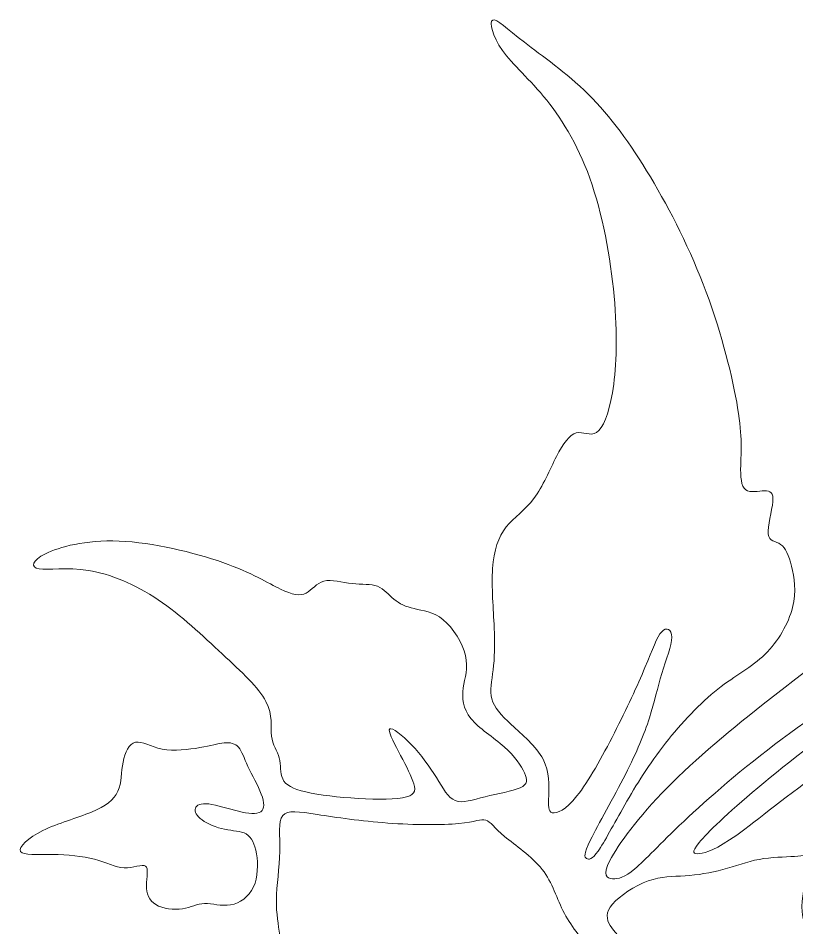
# Model space of a CAD drawing. Header units: millimetres. Extents: x -84 to 83, y -94 to 93.
# Drawn here: x 22.62 to 33.79, y -60.1 to -47.06 of the extents above; entities that cross this region are included whole.
import ezdxf

# ---------------------------------------------------------------- set-up
doc = ezdxf.new("R2010")
doc.units = ezdxf.units.MM
doc.header["$MEASUREMENT"] = 0
doc.layers.add('Layer 1', color=7, linetype='Continuous')

msp = doc.modelspace()

# ---------------------------------------------------------------- linework, layer by layer
at = {"layer": 'Layer 1', "color": 5, "lineweight": 20}
for points, knots in [([(32.941, -52.649), (32.872, -52.223), (32.714, -51.589), (32.49, -50.987), (32.267, -50.385), (31.977, -49.816), (31.689, -49.336), (31.402, -48.856), (31.115, -48.464), (30.798, -48.15), (30.481, -47.836), (30.132, -47.599), (29.882, -47.405), (29.632, -47.211), (29.481, -47.06), (29.428, -47.086), (29.376, -47.113), (29.422, -47.316), (29.568, -47.522), (29.714, -47.728), (29.961, -47.935), (30.203, -48.236), (30.445, -48.537), (30.681, -48.931), (30.854, -49.449), (31.027, -49.967), (31.135, -50.609), (31.178, -51.146), (31.221, -51.684), (31.198, -52.118), (31.145, -52.432), (31.092, -52.746), (31.01, -52.94), (30.918, -53), (30.826, -53.059), (30.724, -52.983), (30.627, -53.008), (30.53, -53.032), (30.438, -53.157), (30.343, -53.343), (30.247, -53.529), (30.148, -53.776), (30.02, -53.947), (29.892, -54.118), (29.734, -54.213), (29.622, -54.356), (29.51, -54.499), (29.445, -54.69), (29.427, -54.95), (29.409, -55.21), (29.438, -55.539), (29.45, -55.797), (29.461, -56.055), (29.455, -56.242), (29.435, -56.404), (29.415, -56.565), (29.382, -56.7), (29.415, -56.821), (29.448, -56.943), (29.547, -57.051), (29.698, -57.191), (29.849, -57.331), (30.053, -57.502), (30.15, -57.686), (30.247, -57.87), (30.237, -58.068), (30.231, -58.209), (30.224, -58.351), (30.221, -58.436), (30.283, -58.453), (30.346, -58.469), (30.474, -58.416), (30.637, -58.212), (30.8, -58.009), (30.997, -57.653), (31.173, -57.308), (31.349, -56.963), (31.504, -56.627), (31.612, -56.369), (31.721, -56.111), (31.783, -55.93), (31.852, -55.858), (31.921, -55.785), (31.997, -55.821), (31.995, -55.938), (31.994, -56.055), (31.915, -56.252), (31.854, -56.455), (31.793, -56.657), (31.75, -56.864), (31.676, -57.094), (31.602, -57.324), (31.497, -57.578), (31.331, -57.903), (31.165, -58.229), (30.938, -58.627), (30.833, -58.842), (30.727, -59.058), (30.744, -59.091), (30.775, -59.109), (30.806, -59.127), (30.852, -59.13), (30.941, -59.003), (31.03, -58.877), (31.161, -58.62), (31.323, -58.339), (31.484, -58.058), (31.675, -57.752), (31.905, -57.458), (32.135, -57.163), (32.405, -56.88), (32.656, -56.681), (32.908, -56.483), (33.141, -56.367), (33.332, -56.182), (33.523, -55.996), (33.671, -55.739), (33.728, -55.509), (33.786, -55.279), (33.753, -55.075), (33.714, -54.919), (33.674, -54.762), (33.628, -54.654), (33.557, -54.605), (33.487, -54.555), (33.391, -54.565), (33.378, -54.457), (33.365, -54.348), (33.434, -54.121), (33.446, -53.993), (33.457, -53.865), (33.411, -53.835), (33.327, -53.837), (33.243, -53.838), (33.122, -53.871), (33.056, -53.822), (32.99, -53.772), (32.98, -53.641), (32.985, -53.467), (32.99, -53.292), (33.01, -53.075), (32.941, -52.649)], [0, 0, 0, 0, 0.020833, 0.020833, 0.020833, 0.041667, 0.041667, 0.041667, 0.0625, 0.0625, 0.0625, 0.083333, 0.083333, 0.083333, 0.104167, 0.104167, 0.104167, 0.125, 0.125, 0.125, 0.145833, 0.145833, 0.145833, 0.166667, 0.166667, 0.166667, 0.1875, 0.1875, 0.1875, 0.208333, 0.208333, 0.208333, 0.229167, 0.229167, 0.229167, 0.25, 0.25, 0.25, 0.270833, 0.270833, 0.270833, 0.291667, 0.291667, 0.291667, 0.3125, 0.3125, 0.3125, 0.333333, 0.333333, 0.333333, 0.354167, 0.354167, 0.354167, 0.375, 0.375, 0.375, 0.395833, 0.395833, 0.395833, 0.416667, 0.416667, 0.416667, 0.4375, 0.4375, 0.4375, 0.458333, 0.458333, 0.458333, 0.479167, 0.479167, 0.479167, 0.5, 0.5, 0.5, 0.520833, 0.520833, 0.520833, 0.541667, 0.541667, 0.541667, 0.5625, 0.5625, 0.5625, 0.583333, 0.583333, 0.583333, 0.604167, 0.604167, 0.604167, 0.625, 0.625, 0.625, 0.645833, 0.645833, 0.645833, 0.666667, 0.666667, 0.666667, 0.6875, 0.6875, 0.6875, 0.708333, 0.708333, 0.708333, 0.729167, 0.729167, 0.729167, 0.75, 0.75, 0.75, 0.770833, 0.770833, 0.770833, 0.791667, 0.791667, 0.791667, 0.8125, 0.8125, 0.8125, 0.833333, 0.833333, 0.833333, 0.854167, 0.854167, 0.854167, 0.875, 0.875, 0.875, 0.895833, 0.895833, 0.895833, 0.916667, 0.916667, 0.916667, 0.9375, 0.9375, 0.9375, 0.958333, 0.958333, 0.958333, 1, 1, 1, 1]), ([(37.078, -54.521), (36.516, -54.772), (35.838, -55.127), (35.202, -55.529), (34.565, -55.93), (33.97, -56.377), (33.413, -56.815), (32.855, -57.252), (32.336, -57.68), (31.928, -58.096), (31.52, -58.512), (31.224, -58.916), (31.11, -59.137), (30.997, -59.357), (31.066, -59.393), (31.147, -59.4), (31.227, -59.406), (31.319, -59.383), (31.467, -59.258), (31.615, -59.133), (31.819, -58.906), (32.168, -58.577), (32.516, -58.249), (33.01, -57.818), (33.577, -57.395), (34.144, -56.972), (34.786, -56.558), (35.503, -56.165), (36.22, -55.772), (37.012, -55.4), (37.757, -55.137), (38.502, -54.874), (39.199, -54.72), (39.777, -54.632), (40.354, -54.545), (40.811, -54.526), (41.076, -54.509), (41.34, -54.493), (41.413, -54.479), (41.439, -54.378), (41.465, -54.276), (41.446, -54.085), (41.26, -53.973), (41.074, -53.861), (40.722, -53.828), (40.24, -53.841), (39.759, -53.855), (39.147, -53.914), (38.617, -54.017), (38.088, -54.121), (37.641, -54.269), (37.078, -54.521)], [0, 0, 0, 0, 0.055556, 0.055556, 0.055556, 0.111111, 0.111111, 0.111111, 0.166667, 0.166667, 0.166667, 0.222222, 0.222222, 0.222222, 0.277778, 0.277778, 0.277778, 0.333333, 0.333333, 0.333333, 0.388889, 0.388889, 0.388889, 0.444444, 0.444444, 0.444444, 0.5, 0.5, 0.5, 0.555556, 0.555556, 0.555556, 0.611111, 0.611111, 0.611111, 0.666667, 0.666667, 0.666667, 0.722222, 0.722222, 0.722222, 0.777778, 0.777778, 0.777778, 0.833333, 0.833333, 0.833333, 0.888889, 0.888889, 0.888889, 1, 1, 1, 1]), ([(25.549, -56.177), (25.271, -55.917), (24.962, -55.621), (24.63, -55.399), (24.298, -55.177), (23.942, -55.029), (23.63, -54.979), (23.317, -54.93), (23.048, -54.979), (22.923, -54.956), (22.798, -54.933), (22.818, -54.838), (23.015, -54.739), (23.212, -54.641), (23.587, -54.539), (24.071, -54.558), (24.554, -54.578), (25.146, -54.72), (25.56, -54.866), (25.975, -55.012), (26.212, -55.164), (26.384, -55.247), (26.557, -55.331), (26.666, -55.348), (26.751, -55.305), (26.837, -55.262), (26.899, -55.16), (27.008, -55.132), (27.116, -55.104), (27.271, -55.15), (27.412, -55.167), (27.554, -55.183), (27.682, -55.17), (27.777, -55.206), (27.873, -55.243), (27.935, -55.328), (28.012, -55.392), (28.09, -55.456), (28.182, -55.499), (28.303, -55.527), (28.425, -55.555), (28.576, -55.568), (28.719, -55.685), (28.862, -55.802), (28.997, -56.022), (29.038, -56.201), (29.08, -56.381), (29.027, -56.519), (29.007, -56.663), (28.987, -56.808), (29.001, -56.959), (29.114, -57.101), (29.228, -57.242), (29.441, -57.374), (29.594, -57.509), (29.747, -57.643), (29.839, -57.782), (29.885, -57.882), (29.931, -57.982), (29.931, -58.045), (29.823, -58.094), (29.714, -58.143), (29.497, -58.18), (29.318, -58.224), (29.139, -58.268), (28.997, -58.321), (28.892, -58.28), (28.787, -58.239), (28.718, -58.104), (28.621, -57.949), (28.524, -57.795), (28.399, -57.62), (28.264, -57.479), (28.129, -57.338), (27.984, -57.229), (27.951, -57.25), (27.919, -57.272), (27.998, -57.423), (28.078, -57.576), (28.159, -57.729), (28.241, -57.884), (28.284, -57.999), (28.326, -58.114), (28.33, -58.189), (28.193, -58.227), (28.057, -58.265), (27.78, -58.265), (27.501, -58.249), (27.221, -58.232), (26.939, -58.199), (26.748, -58.155), (26.557, -58.11), (26.458, -58.055), (26.417, -57.969), (26.376, -57.884), (26.393, -57.768), (26.366, -57.668), (26.34, -57.568), (26.271, -57.482), (26.256, -57.354), (26.241, -57.226), (26.281, -57.055), (26.177, -56.857), (26.074, -56.66), (25.827, -56.436), (25.549, -56.177)], [0, 0, 0, 0, 0.027778, 0.027778, 0.027778, 0.055556, 0.055556, 0.055556, 0.083333, 0.083333, 0.083333, 0.111111, 0.111111, 0.111111, 0.138889, 0.138889, 0.138889, 0.166667, 0.166667, 0.166667, 0.194444, 0.194444, 0.194444, 0.222222, 0.222222, 0.222222, 0.25, 0.25, 0.25, 0.277778, 0.277778, 0.277778, 0.305556, 0.305556, 0.305556, 0.333333, 0.333333, 0.333333, 0.361111, 0.361111, 0.361111, 0.388889, 0.388889, 0.388889, 0.416667, 0.416667, 0.416667, 0.444444, 0.444444, 0.444444, 0.472222, 0.472222, 0.472222, 0.5, 0.5, 0.5, 0.527778, 0.527778, 0.527778, 0.555556, 0.555556, 0.555556, 0.583333, 0.583333, 0.583333, 0.611111, 0.611111, 0.611111, 0.638889, 0.638889, 0.638889, 0.666667, 0.666667, 0.666667, 0.694444, 0.694444, 0.694444, 0.722222, 0.722222, 0.722222, 0.75, 0.75, 0.75, 0.777778, 0.777778, 0.777778, 0.805556, 0.805556, 0.805556, 0.833333, 0.833333, 0.833333, 0.861111, 0.861111, 0.861111, 0.888889, 0.888889, 0.888889, 0.916667, 0.916667, 0.916667, 0.944444, 0.944444, 0.944444, 1, 1, 1, 1]), ([(36.409, -56.022), (35.943, -56.242), (35.414, -56.509), (34.847, -56.879), (34.279, -57.249), (33.674, -57.722), (33.232, -58.094), (32.789, -58.466), (32.51, -58.735), (32.388, -58.882), (32.266, -59.028), (32.303, -59.051), (32.395, -59.039), (32.487, -59.028), (32.635, -58.982), (32.928, -58.773), (33.22, -58.564), (33.658, -58.193), (34.209, -57.814), (34.759, -57.436), (35.424, -57.051), (36.119, -56.704), (36.815, -56.357), (37.542, -56.048), (38.259, -55.823), (38.976, -55.598), (39.683, -55.456), (40.336, -55.405), (40.989, -55.354), (41.587, -55.394), (41.895, -55.372), (42.202, -55.351), (42.219, -55.269), (42.214, -55.182), (42.209, -55.095), (42.182, -55.002), (42.095, -54.963), (42.008, -54.923), (41.86, -54.937), (41.745, -54.94), (41.63, -54.943), (41.548, -54.937), (41.485, -54.897), (41.423, -54.858), (41.38, -54.785), (41.242, -54.757), (41.104, -54.729), (40.87, -54.746), (40.49, -54.794), (40.11, -54.841), (39.584, -54.92), (39.091, -55.035), (38.598, -55.15), (38.137, -55.302), (37.706, -55.464), (37.275, -55.627), (36.874, -55.802), (36.409, -56.022)], [0, 0, 0, 0, 0.05, 0.05, 0.05, 0.1, 0.1, 0.1, 0.15, 0.15, 0.15, 0.2, 0.2, 0.2, 0.25, 0.25, 0.25, 0.3, 0.3, 0.3, 0.35, 0.35, 0.35, 0.4, 0.4, 0.4, 0.45, 0.45, 0.45, 0.5, 0.5, 0.5, 0.55, 0.55, 0.55, 0.6, 0.6, 0.6, 0.65, 0.65, 0.65, 0.7, 0.7, 0.7, 0.75, 0.75, 0.75, 0.8, 0.8, 0.8, 0.85, 0.85, 0.85, 0.9, 0.9, 0.9, 1, 1, 1, 1]), ([(25.228, -57.52), (25.07, -57.548), (24.857, -57.571), (24.689, -57.54), (24.521, -57.509), (24.399, -57.423), (24.307, -57.443), (24.215, -57.463), (24.153, -57.588), (24.127, -57.727), (24.1, -57.867), (24.11, -58.022), (24.054, -58.145), (23.998, -58.268), (23.877, -58.36), (23.674, -58.444), (23.472, -58.528), (23.189, -58.604), (22.977, -58.709), (22.765, -58.814), (22.624, -58.949), (22.658, -59.008), (22.693, -59.068), (22.903, -59.051), (23.117, -59.053), (23.331, -59.054), (23.548, -59.074), (23.719, -59.12), (23.89, -59.166), (24.015, -59.239), (24.143, -59.243), (24.271, -59.248), (24.403, -59.186), (24.451, -59.219), (24.498, -59.252), (24.462, -59.38), (24.462, -59.495), (24.462, -59.61), (24.498, -59.712), (24.597, -59.771), (24.696, -59.831), (24.857, -59.847), (24.98, -59.829), (25.103, -59.811), (25.189, -59.758), (25.297, -59.755), (25.406, -59.752), (25.537, -59.798), (25.669, -59.775), (25.801, -59.752), (25.932, -59.659), (25.998, -59.518), (26.064, -59.377), (26.064, -59.186), (26.041, -59.043), (26.018, -58.9), (25.972, -58.804), (25.893, -58.758), (25.814, -58.712), (25.702, -58.716), (25.584, -58.691), (25.465, -58.666), (25.34, -58.614), (25.261, -58.556), (25.182, -58.499), (25.149, -58.436), (25.164, -58.39), (25.179, -58.344), (25.241, -58.314), (25.357, -58.328), (25.472, -58.341), (25.639, -58.397), (25.782, -58.431), (25.926, -58.466), (26.044, -58.479), (26.102, -58.439), (26.159, -58.4), (26.156, -58.308), (26.11, -58.186), (26.064, -58.064), (25.975, -57.913), (25.917, -57.79), (25.86, -57.666), (25.833, -57.571), (25.784, -57.515), (25.735, -57.459), (25.662, -57.443), (25.575, -57.451), (25.488, -57.459), (25.386, -57.492), (25.228, -57.52)], [0, 0, 0, 0, 0.032258, 0.032258, 0.032258, 0.064516, 0.064516, 0.064516, 0.096774, 0.096774, 0.096774, 0.129032, 0.129032, 0.129032, 0.16129, 0.16129, 0.16129, 0.193548, 0.193548, 0.193548, 0.225806, 0.225806, 0.225806, 0.258065, 0.258065, 0.258065, 0.290323, 0.290323, 0.290323, 0.322581, 0.322581, 0.322581, 0.354839, 0.354839, 0.354839, 0.387097, 0.387097, 0.387097, 0.419355, 0.419355, 0.419355, 0.451613, 0.451613, 0.451613, 0.483871, 0.483871, 0.483871, 0.516129, 0.516129, 0.516129, 0.548387, 0.548387, 0.548387, 0.580645, 0.580645, 0.580645, 0.612903, 0.612903, 0.612903, 0.645161, 0.645161, 0.645161, 0.677419, 0.677419, 0.677419, 0.709677, 0.709677, 0.709677, 0.741935, 0.741935, 0.741935, 0.774194, 0.774194, 0.774194, 0.806452, 0.806452, 0.806452, 0.83871, 0.83871, 0.83871, 0.870968, 0.870968, 0.870968, 0.903226, 0.903226, 0.903226, 0.935484, 0.935484, 0.935484, 1, 1, 1, 1]), ([(30.872, -60.431), (30.727, -60.293), (30.566, -60.105), (30.456, -59.897), (30.346, -59.688), (30.286, -59.457), (30.137, -59.265), (29.987, -59.073), (29.747, -58.918), (29.599, -58.795), (29.451, -58.671), (29.395, -58.579), (29.328, -58.558), (29.26, -58.536), (29.181, -58.586), (28.943, -58.609), (28.704, -58.632), (28.306, -58.629), (27.925, -58.601), (27.543, -58.573), (27.178, -58.52), (26.914, -58.479), (26.649, -58.438), (26.484, -58.408), (26.417, -58.494), (26.35, -58.579), (26.379, -58.78), (26.374, -59.01), (26.369, -59.24), (26.33, -59.5), (26.327, -59.704), (26.323, -59.908), (26.356, -60.056), (26.374, -60.207), (26.392, -60.359), (26.396, -60.513), (26.29, -60.625), (26.185, -60.737), (25.971, -60.806), (25.787, -60.886), (25.603, -60.967), (25.448, -61.059), (25.379, -61.127), (25.31, -61.194), (25.327, -61.237), (25.397, -61.273), (25.468, -61.309), (25.593, -61.339), (25.738, -61.436), (25.883, -61.533), (26.047, -61.697), (26.213, -61.811), (26.379, -61.924), (26.547, -61.987), (26.695, -62.075), (26.843, -62.164), (26.971, -62.279), (27.096, -62.373), (27.221, -62.467), (27.343, -62.539), (27.463, -62.577), (27.583, -62.615), (27.701, -62.618), (27.741, -62.588), (27.78, -62.559), (27.741, -62.496), (27.69, -62.424), (27.639, -62.352), (27.576, -62.269), (27.589, -62.205), (27.603, -62.141), (27.691, -62.095), (27.78, -62.118), (27.869, -62.141), (27.958, -62.233), (28.07, -62.26), (28.181, -62.286), (28.316, -62.246), (28.459, -62.241), (28.602, -62.236), (28.754, -62.266), (28.872, -62.263), (28.991, -62.26), (29.076, -62.223), (29.176, -62.217), (29.277, -62.21), (29.392, -62.233), (29.446, -62.218), (29.5, -62.204), (29.494, -62.151), (29.439, -62.069), (29.385, -61.987), (29.283, -61.875), (29.173, -61.761), (29.063, -61.648), (28.944, -61.533), (28.864, -61.419), (28.783, -61.306), (28.741, -61.194), (28.769, -61.136), (28.796, -61.079), (28.895, -61.076), (29.007, -61.161), (29.119, -61.247), (29.244, -61.421), (29.375, -61.559), (29.507, -61.697), (29.645, -61.799), (29.767, -61.89), (29.888, -61.98), (29.994, -62.059), (30.125, -62.103), (30.257, -62.148), (30.415, -62.158), (30.599, -62.174), (30.783, -62.19), (30.993, -62.214), (31.178, -62.286), (31.362, -62.358), (31.52, -62.48), (31.676, -62.544), (31.832, -62.608), (31.987, -62.615), (32.107, -62.597), (32.227, -62.579), (32.312, -62.536), (32.321, -62.506), (32.329, -62.477), (32.26, -62.46), (32.176, -62.435), (32.092, -62.411), (31.993, -62.378), (31.89, -62.263), (31.786, -62.148), (31.678, -61.95), (31.585, -61.797), (31.493, -61.645), (31.418, -61.536), (31.339, -61.446), (31.26, -61.355), (31.178, -61.283), (31.166, -61.169), (31.155, -61.056), (31.214, -60.901), (31.179, -60.78), (31.145, -60.658), (31.016, -60.569), (30.872, -60.431)], [0, 0, 0, 0, 0.02, 0.02, 0.02, 0.04, 0.04, 0.04, 0.06, 0.06, 0.06, 0.08, 0.08, 0.08, 0.1, 0.1, 0.1, 0.12, 0.12, 0.12, 0.14, 0.14, 0.14, 0.16, 0.16, 0.16, 0.18, 0.18, 0.18, 0.2, 0.2, 0.2, 0.22, 0.22, 0.22, 0.24, 0.24, 0.24, 0.26, 0.26, 0.26, 0.28, 0.28, 0.28, 0.3, 0.3, 0.3, 0.32, 0.32, 0.32, 0.34, 0.34, 0.34, 0.36, 0.36, 0.36, 0.38, 0.38, 0.38, 0.4, 0.4, 0.4, 0.42, 0.42, 0.42, 0.44, 0.44, 0.44, 0.46, 0.46, 0.46, 0.48, 0.48, 0.48, 0.5, 0.5, 0.5, 0.52, 0.52, 0.52, 0.54, 0.54, 0.54, 0.56, 0.56, 0.56, 0.58, 0.58, 0.58, 0.6, 0.6, 0.6, 0.62, 0.62, 0.62, 0.64, 0.64, 0.64, 0.66, 0.66, 0.66, 0.68, 0.68, 0.68, 0.7, 0.7, 0.7, 0.72, 0.72, 0.72, 0.74, 0.74, 0.74, 0.76, 0.76, 0.76, 0.78, 0.78, 0.78, 0.8, 0.8, 0.8, 0.82, 0.82, 0.82, 0.84, 0.84, 0.84, 0.86, 0.86, 0.86, 0.88, 0.88, 0.88, 0.9, 0.9, 0.9, 0.92, 0.92, 0.92, 0.94, 0.94, 0.94, 0.96, 0.96, 0.96, 1, 1, 1, 1]), ([(33.755, -59.079), (33.618, -59.089), (33.427, -59.089), (33.25, -59.122), (33.072, -59.155), (32.908, -59.221), (32.73, -59.268), (32.552, -59.316), (32.362, -59.346), (32.186, -59.357), (32.01, -59.369), (31.849, -59.362), (31.658, -59.431), (31.467, -59.5), (31.247, -59.645), (31.145, -59.765), (31.043, -59.885), (31.059, -59.98), (31.114, -60.071), (31.168, -60.161), (31.26, -60.247), (31.357, -60.329), (31.454, -60.411), (31.556, -60.49), (31.591, -60.597), (31.625, -60.704), (31.592, -60.839), (31.576, -60.952), (31.559, -61.066), (31.559, -61.158), (31.63, -61.303), (31.701, -61.447), (31.842, -61.645), (31.939, -61.778), (32.036, -61.911), (32.089, -61.98), (32.235, -62.047), (32.381, -62.115), (32.622, -62.181), (32.934, -62.314), (33.246, -62.447), (33.631, -62.648), (33.876, -62.801), (34.121, -62.954), (34.227, -63.059), (34.289, -63.159), (34.352, -63.259), (34.371, -63.355), (34.506, -63.37), (34.641, -63.384), (34.891, -63.319), (35.016, -63.238), (35.141, -63.157), (35.141, -63.062), (35.192, -63.011), (35.243, -62.96), (35.345, -62.954), (35.466, -63.009), (35.588, -63.065), (35.73, -63.184), (35.802, -63.189), (35.874, -63.194), (35.878, -63.085), (35.782, -62.954), (35.687, -62.822), (35.493, -62.667), (35.355, -62.511), (35.216, -62.355), (35.134, -62.197), (35.082, -62.097), (35.029, -61.996), (35.006, -61.954), (34.934, -61.937), (34.861, -61.921), (34.74, -61.931), (34.689, -61.858), (34.638, -61.786), (34.657, -61.631), (34.72, -61.482), (34.782, -61.332), (34.888, -61.187), (35.032, -61.064), (35.177, -60.941), (35.361, -60.839), (35.475, -60.758), (35.588, -60.678), (35.631, -60.618), (35.596, -60.582), (35.562, -60.546), (35.45, -60.533), (35.337, -60.475), (35.223, -60.418), (35.108, -60.316), (34.973, -60.291), (34.838, -60.267), (34.684, -60.319), (34.491, -60.324), (34.299, -60.329), (34.069, -60.286), (33.957, -60.143), (33.845, -60), (33.852, -59.757), (33.884, -59.578), (33.917, -59.398), (33.977, -59.283), (34.009, -59.203), (34.042, -59.122), (34.049, -59.076), (34.011, -59.063), (33.973, -59.05), (33.891, -59.069), (33.755, -59.079)], [0, 0, 0, 0, 0.026316, 0.026316, 0.026316, 0.052632, 0.052632, 0.052632, 0.078947, 0.078947, 0.078947, 0.105263, 0.105263, 0.105263, 0.131579, 0.131579, 0.131579, 0.157895, 0.157895, 0.157895, 0.184211, 0.184211, 0.184211, 0.210526, 0.210526, 0.210526, 0.236842, 0.236842, 0.236842, 0.263158, 0.263158, 0.263158, 0.289474, 0.289474, 0.289474, 0.315789, 0.315789, 0.315789, 0.342105, 0.342105, 0.342105, 0.368421, 0.368421, 0.368421, 0.394737, 0.394737, 0.394737, 0.421053, 0.421053, 0.421053, 0.447368, 0.447368, 0.447368, 0.473684, 0.473684, 0.473684, 0.5, 0.5, 0.5, 0.526316, 0.526316, 0.526316, 0.552632, 0.552632, 0.552632, 0.578947, 0.578947, 0.578947, 0.605263, 0.605263, 0.605263, 0.631579, 0.631579, 0.631579, 0.657895, 0.657895, 0.657895, 0.684211, 0.684211, 0.684211, 0.710526, 0.710526, 0.710526, 0.736842, 0.736842, 0.736842, 0.763158, 0.763158, 0.763158, 0.789474, 0.789474, 0.789474, 0.815789, 0.815789, 0.815789, 0.842105, 0.842105, 0.842105, 0.868421, 0.868421, 0.868421, 0.894737, 0.894737, 0.894737, 0.921053, 0.921053, 0.921053, 0.947368, 0.947368, 0.947368, 1, 1, 1, 1])]:
    msp.add_open_spline(points, degree=3, knots=knots, dxfattribs=at)

doc.saveas('drawing.dxf')
